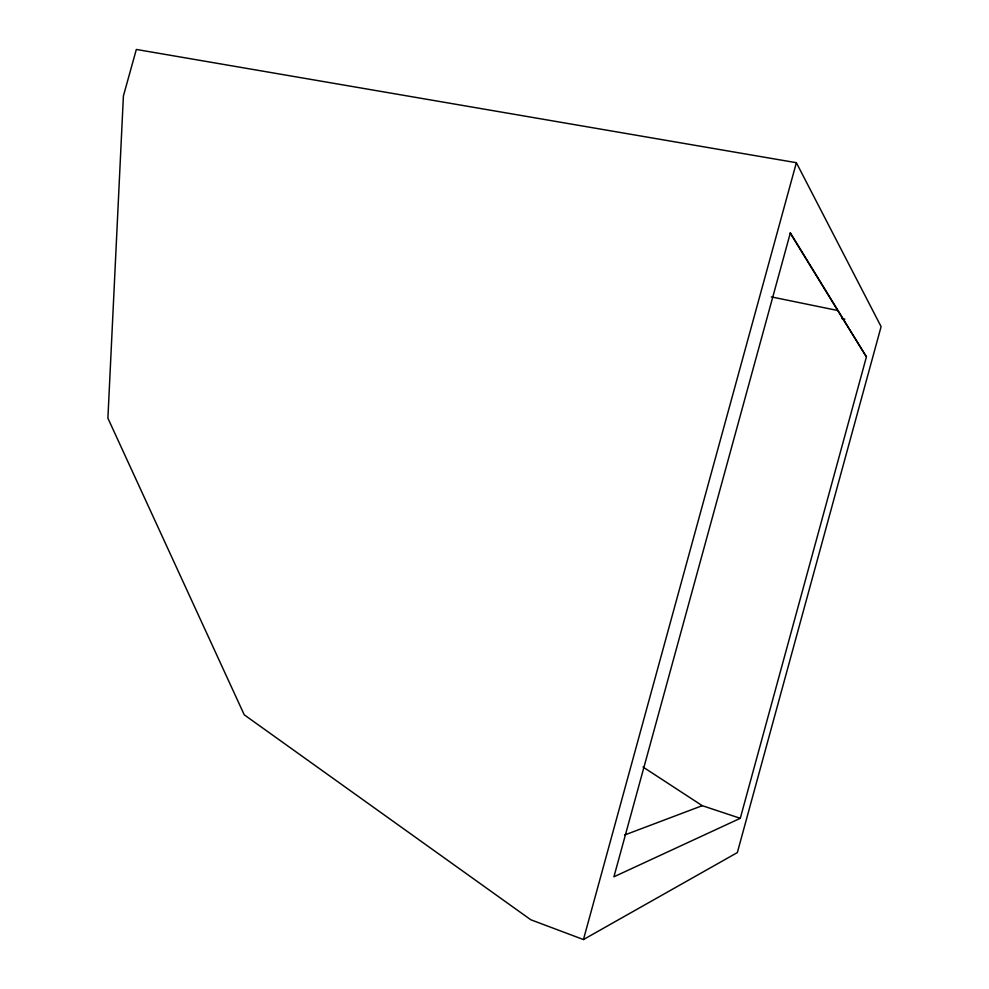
<?xml version="1.0" encoding="UTF-8"?>
<svg xmlns="http://www.w3.org/2000/svg" width="989" height="989" viewBox="0 0 989 989"><rect width="100%" height="100%" fill="white"/><g stroke="black" fill="none" stroke-linecap="round" stroke-linejoin="round"><path stroke-width="1.48" d="M583.448 939.55L796.368 162.703L136.334 49.45L123.402 95.982L107.9 418.186L244.234 714.812L530.809 919.77L583.448 939.55L737.349 852.58L881.1 326.642L796.368 162.703M740.279 818.311L866.426 356.868L790.359 232.872L613.922 876.798L740.279 818.311L702.252 805.676L643.023 767.031M624.516 835.062L702.252 805.676M771.321 296.898L837.732 310.497L866.426 356.868M841.824 318.532L844.841 319.15M790.174 233.058L837.732 310.497"/></g></svg>
